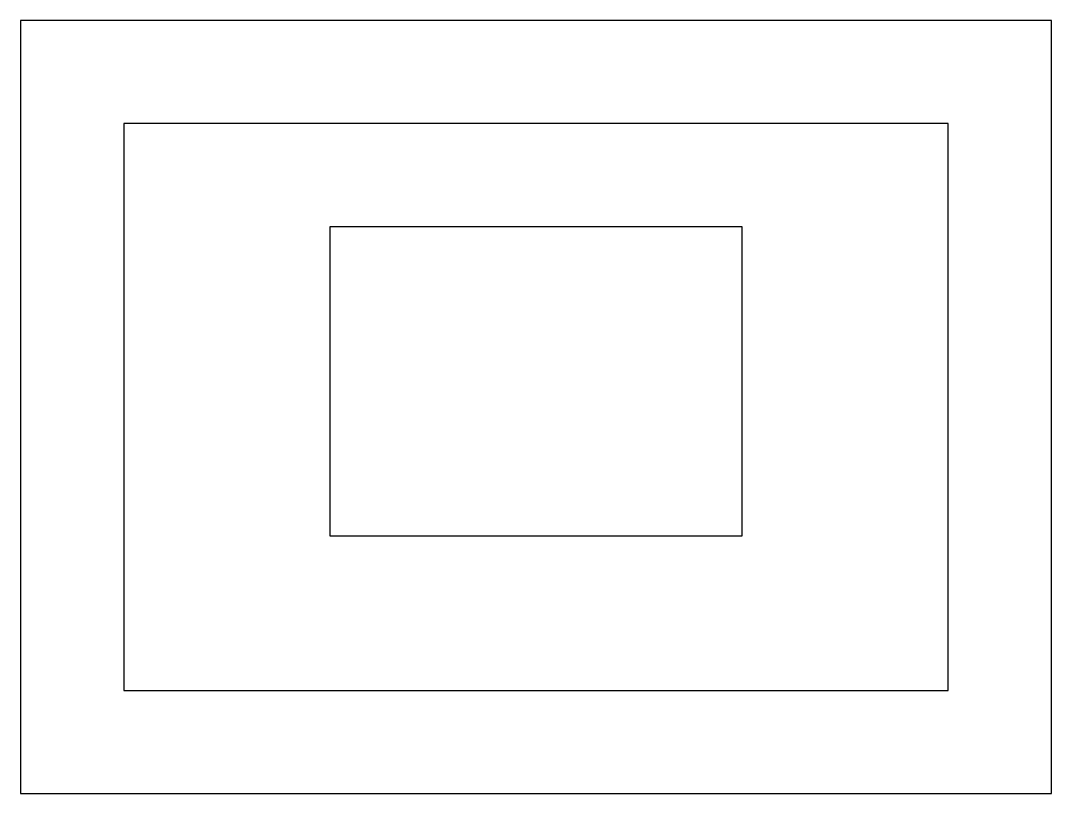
# Model space of a CAD drawing. Header units: millimetres. Extents: x 0 to 200, y 0 to 150.
import ezdxf

# ---------------------------------------------------------------- set-up
doc = ezdxf.new("R2010")
doc.units = ezdxf.units.MM
doc.layers.get('0').update_dxf_attribs({"linetype": 'CONTINUOUS'})

msp = doc.modelspace()

# ---------------------------------------------------------------- linework, layer by layer
for p, q in [((200, 150), (0, 150)), ((0, 150), (0, 0)), ((200, 0), (200, 150)), ((180, 130), (20, 130)), ((20, 130), (20, 20)), ((180, 20), (180, 130)), ((140, 110), (60, 110)), ((60, 110), (60, 50)), ((140, 50), (140, 110)), ((60, 50), (140, 50)), ((20, 20), (180, 20)), ((0, 0), (200, 0))]:
    msp.add_line(p, q)

doc.saveas('drawing.dxf')
